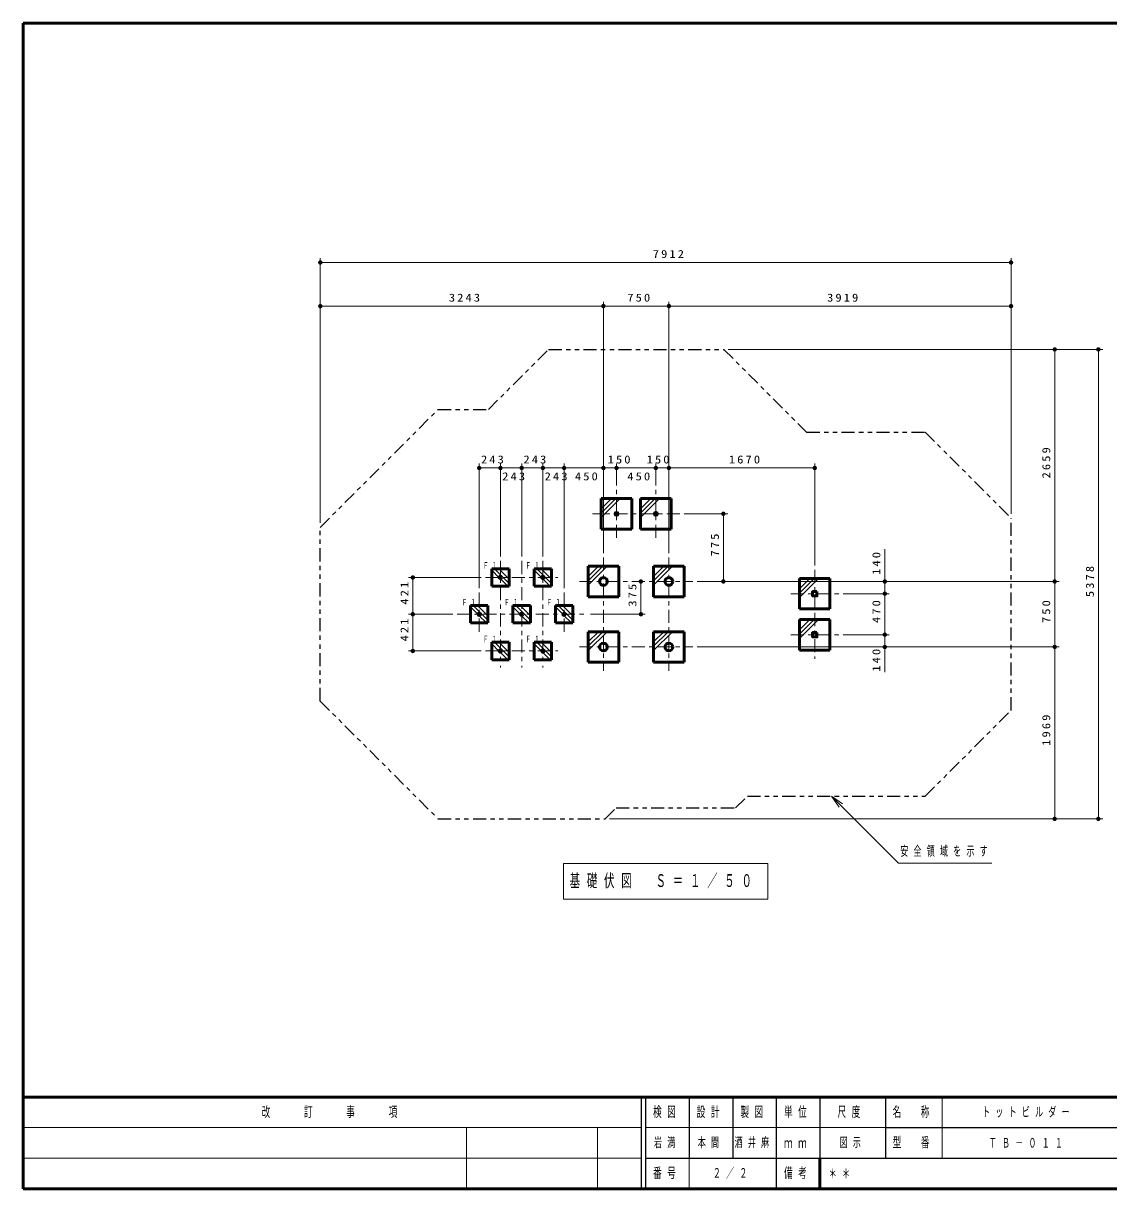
# Model space of a CAD drawing. Units: millimetres on the paper, scale 1:50. Extents: x -385 to 0, y -297 to 267.
# Drawn here: x -385 to -136.4, y -297 to -30 of the extents above; entities that cross this region are included whole.
import ezdxf

# ---------------------------------------------------------------- set-up
doc = ezdxf.new("R2010")
doc.units = ezdxf.units.MM
doc.linetypes.add('USER2', pattern=[6, 3, -1, 1, -1])
doc.linetypes.add('USER3', pattern=[8, 3, -1, 1, -1, 1, -1])
doc.layers.add('1_50', color=140, linetype='Continuous', lineweight=50)
doc.layers.add('LY_6', color=7, linetype='Continuous', lineweight=13)
doc.layers.add('LY_7', color=7, linetype='Continuous')
doc.styles.add('ＭＳ ゴシック', font='')
doc.styles.get('ＭＳ ゴシック').set_extended_font_data('MS Gothic')

# ---------------------------------------------------------------- blocks, each defined once
blk = doc.blocks.new('filled_dot')
at = {"color": 0, "linetype": 'Continuous', "lineweight": -2, "const_width": 1.25}
blk.add_lwpolyline([(-0.625, 0, 1), (0.625, 0, 1)], format="xyb", close=True, dxfattribs=at)

msp = doc.modelspace()

# ---------------------------------------------------------------- linework, layer by layer
at = {"layer": '1_50', "color": 7, "lineweight": 13}
for p, q in [((-316.971, -93.798), (-316.971, -83.798)), ((-316.971, -84.798), (-158.728, -84.798)), ((-158.728, -93.798), (-158.728, -83.798)), ((-316.971, -144.479), (-316.971, -93.798)), ((-316.971, -94.798), (-252.108, -94.798)), ((-252.108, -151.383), (-252.108, -93.798)), ((-252.108, -94.798), (-237.108, -94.798)), ((-237.108, -151.383), (-237.108, -93.798)), ((-237.108, -94.798), (-158.728, -94.798)), ((-158.728, -142.349), (-158.728, -93.798)), ((-223.543, -104.706), (-147.728, -104.706)), ((-148.728, -104.706), (-148.728, -157.883)), ((-147.728, -104.706), (-137.728, -104.706)), ((-138.728, -104.706), (-138.728, -212.271)), ((-280.563, -159.383), (-280.563, -130.878)), ((-280.563, -131.878), (-275.699, -131.878)), ((-275.699, -152.177), (-275.699, -130.878)), ((-275.699, -152.177), (-275.699, -130.878)), ((-275.699, -131.878), (-270.835, -131.878)), ((-270.835, -152.177), (-270.835, -130.878)), ((-270.835, -152.177), (-270.835, -130.878)), ((-270.835, -131.878), (-265.972, -131.878)), ((-265.972, -152.177), (-265.972, -130.878)), ((-265.972, -152.177), (-265.972, -130.878)), ((-265.972, -131.878), (-261.108, -131.878)), ((-261.108, -159.383), (-261.108, -130.878)), ((-261.108, -159.383), (-261.108, -130.878)), ((-261.108, -131.878), (-252.108, -131.878)), ((-252.108, -151.383), (-252.108, -130.878)), ((-252.108, -131.878), (-245.283, -131.878)), ((-249.108, -135.873), (-249.108, -130.878)), ((-249.108, -131.878), (-240.108, -131.878)), ((-240.108, -135.873), (-240.108, -130.878)), ((-240.108, -131.878), (-237.108, -131.878)), ((-237.108, -131.878), (-203.708, -131.878)), ((-203.708, -154.183), (-203.708, -130.878)), ((-252.608, -143.217), (-248.264, -138.873)), ((-252.608, -142.227), (-249.254, -138.873)), ((-252.608, -141.237), (-250.244, -138.873)), ((-243.608, -143.217), (-239.264, -138.873)), ((-243.608, -142.227), (-240.254, -138.873)), ((-243.608, -141.237), (-241.244, -138.873)), ((-233.608, -142.373), (-223.628, -142.373)), ((-224.628, -142.373), (-224.628, -157.883)), ((-187.649, -150.515), (-187.649, -160.683)), ((-255.608, -158.727), (-251.264, -154.383)), ((-255.608, -157.737), (-252.254, -154.383)), ((-255.608, -156.747), (-253.244, -154.383)), ((-240.608, -158.727), (-236.264, -154.383)), ((-240.608, -157.737), (-237.254, -154.383)), ((-240.608, -156.747), (-238.244, -154.383)), ((-280.123, -156.959), (-296.774, -156.959)), ((-295.774, -165.383), (-295.774, -156.959)), ((-275.957, -157.045), (-277.699, -155.303)), ((-273.699, -158.313), (-277.053, -154.959)), ((-273.699, -157.323), (-276.063, -154.959)), ((-274.043, -158.959), (-275.785, -157.217)), ((-266.23, -157.045), (-267.972, -155.303)), ((-263.972, -158.313), (-267.326, -154.959)), ((-263.972, -157.323), (-266.336, -154.959)), ((-264.316, -158.959), (-266.058, -157.217)), ((-207.208, -161.527), (-202.864, -157.183)), ((-207.208, -160.537), (-203.854, -157.183)), ((-207.208, -159.547), (-204.844, -157.183)), ((-243.528, -165.383), (-243.528, -157.883)), ((-230.608, -157.883), (-147.728, -157.883)), ((-148.728, -157.883), (-148.728, -172.883)), ((-197.208, -160.683), (-186.649, -160.683)), ((-187.649, -160.683), (-187.649, -170.083)), ((-286.623, -165.383), (-296.774, -165.383)), ((-286.623, -165.383), (-296.774, -165.383)), ((-295.774, -173.807), (-295.774, -165.383)), ((-280.821, -165.469), (-282.563, -163.727)), ((-278.563, -166.737), (-281.917, -163.383)), ((-278.563, -165.747), (-280.927, -163.383)), ((-271.094, -165.469), (-272.835, -163.727)), ((-268.835, -166.737), (-272.189, -163.383)), ((-268.835, -165.747), (-271.199, -163.383)), ((-261.366, -165.469), (-263.108, -163.727)), ((-259.108, -166.737), (-262.462, -163.383)), ((-259.108, -165.747), (-261.472, -163.383)), ((-255.048, -165.383), (-242.528, -165.383)), ((-278.907, -167.383), (-280.648, -165.641)), ((-269.179, -167.383), (-270.921, -165.641)), ((-259.452, -167.383), (-261.194, -165.641)), ((-207.208, -170.927), (-202.864, -166.583)), ((-207.208, -169.937), (-203.854, -166.583)), ((-207.208, -168.947), (-204.844, -166.583)), ((-255.608, -173.727), (-251.264, -169.383)), ((-255.608, -172.737), (-252.254, -169.383)), ((-255.608, -171.747), (-253.244, -169.383)), ((-240.608, -173.727), (-236.264, -169.383)), ((-240.608, -172.737), (-237.254, -169.383)), ((-240.608, -171.747), (-238.244, -169.383)), ((-197.208, -170.083), (-186.649, -170.083)), ((-187.649, -170.083), (-187.649, -178.692)), ((-275.957, -173.893), (-277.699, -172.151)), ((-273.699, -175.161), (-277.053, -171.807)), ((-273.699, -174.171), (-276.063, -171.807)), ((-266.23, -173.893), (-267.972, -172.151)), ((-263.972, -175.161), (-267.326, -171.807)), ((-263.972, -174.171), (-266.336, -171.807)), ((-230.608, -172.883), (-147.728, -172.883)), ((-148.728, -172.883), (-148.728, -212.271)), ((-280.123, -173.807), (-296.774, -173.807)), ((-274.043, -175.807), (-275.785, -174.065)), ((-264.316, -175.807), (-266.058, -174.065)), ((-199.841, -207.083), (-197.719, -209.204)), ((-199.841, -207.083), (-197.366, -208.851)), ((-198.073, -209.558), (-199.841, -207.083)), ((-250.684, -212.271), (-147.728, -212.271)), ((-147.728, -212.271), (-137.728, -212.271)), ((-214.45, -222.511), (-261.25, -222.511)), ((-261.25, -222.511), (-261.25, -230.644)), ((-214.45, -230.644), (-214.45, -222.511)), ((-261.25, -230.644), (-214.45, -230.644))]:
    msp.add_line(p, q, dxfattribs=at)
at = {"layer": '1_50', "color": 2, "linetype": 'USER3', "lineweight": 25}
for p, q in [((-278.462, -118.495), (-264.673, -104.706)), ((-264.673, -104.706), (-224.543, -104.706)), ((-224.543, -104.706), (-205.567, -123.683)), ((-316.971, -145.479), (-289.986, -118.495)), ((-289.986, -118.495), (-278.462, -118.495)), ((-205.567, -123.683), (-178.394, -123.683)), ((-178.394, -123.683), (-158.728, -143.349)), ((-158.728, -187.417), (-158.728, -143.349)), ((-316.971, -185.286), (-316.971, -145.479)), ((-316.971, -185.286), (-289.986, -212.271)), ((-178.394, -207.083), (-158.728, -187.417)), ((-221.828, -209.774), (-219.137, -207.083)), ((-219.137, -207.083), (-178.394, -207.083)), ((-251.684, -212.271), (-249.187, -209.774)), ((-249.187, -209.774), (-221.828, -209.774)), ((-289.986, -212.271), (-251.684, -212.271))]:
    msp.add_line(p, q, dxfattribs=at)
at = {"layer": '1_50', "color": 7, "linetype": 'USER2', "lineweight": 13}
for p, q in [((-249.108, -147.873), (-249.108, -136.873)), ((-240.108, -147.873), (-240.108, -136.873)), ((-234.608, -142.373), (-254.608, -142.373)), ((-275.699, -153.177), (-275.699, -177.588)), ((-270.835, -153.177), (-270.835, -177.588)), ((-265.972, -153.177), (-265.972, -177.588)), ((-252.108, -152.383), (-252.108, -178.383)), ((-237.108, -152.383), (-237.108, -178.383)), ((-279.123, -156.959), (-262.548, -156.959)), ((-203.708, -155.183), (-203.708, -165.683)), ((-257.608, -157.883), (-231.608, -157.883)), ((-280.563, -160.383), (-280.563, -170.383)), ((-261.108, -160.383), (-261.108, -170.383)), ((-209.208, -160.683), (-198.208, -160.683)), ((-285.623, -165.383), (-256.048, -165.383)), ((-203.708, -165.083), (-203.708, -175.583)), ((-209.208, -170.083), (-198.208, -170.083)), ((-257.608, -172.883), (-231.608, -172.883)), ((-279.123, -173.807), (-262.548, -173.807))]:
    msp.add_line(p, q, dxfattribs=at)
at = {"layer": '1_50'}
for p, q in [((-245.608, -138.873), (-252.608, -138.873)), ((-252.608, -138.873), (-252.608, -145.873)), ((-245.608, -145.873), (-245.608, -138.873)), ((-236.608, -138.873), (-243.608, -138.873)), ((-243.608, -138.873), (-243.608, -145.873)), ((-236.608, -145.873), (-236.608, -138.873)), ((-252.608, -145.873), (-245.608, -145.873)), ((-243.608, -145.873), (-236.608, -145.873)), ((-248.608, -154.383), (-255.608, -154.383)), ((-255.608, -154.383), (-255.608, -161.383)), ((-248.608, -161.383), (-248.608, -154.383)), ((-233.608, -154.383), (-240.608, -154.383)), ((-240.608, -154.383), (-240.608, -161.383)), ((-233.608, -161.383), (-233.608, -154.383)), ((-277.699, -158.959), (-277.699, -154.959)), ((-277.699, -154.959), (-273.699, -154.959)), ((-273.699, -154.959), (-273.699, -158.959)), ((-267.972, -158.959), (-267.972, -154.959)), ((-267.972, -154.959), (-263.972, -154.959)), ((-263.972, -154.959), (-263.972, -158.959)), ((-200.208, -157.183), (-207.208, -157.183)), ((-207.208, -157.183), (-207.208, -164.183)), ((-200.208, -164.183), (-200.208, -157.183)), ((-273.699, -158.959), (-277.699, -158.959)), ((-263.972, -158.959), (-267.972, -158.959)), ((-255.608, -161.383), (-248.608, -161.383)), ((-240.608, -161.383), (-233.608, -161.383)), ((-282.563, -167.383), (-282.563, -163.383)), ((-282.563, -163.383), (-278.563, -163.383)), ((-278.563, -163.383), (-278.563, -167.383)), ((-272.835, -167.383), (-272.835, -163.383)), ((-272.835, -163.383), (-268.835, -163.383)), ((-268.835, -163.383), (-268.835, -167.383)), ((-263.108, -167.383), (-263.108, -163.383)), ((-263.108, -163.383), (-259.108, -163.383)), ((-259.108, -163.383), (-259.108, -167.383)), ((-207.208, -164.183), (-200.208, -164.183)), ((-278.563, -167.383), (-282.563, -167.383)), ((-268.835, -167.383), (-272.835, -167.383)), ((-259.108, -167.383), (-263.108, -167.383)), ((-200.208, -166.583), (-207.208, -166.583)), ((-207.208, -166.583), (-207.208, -173.583)), ((-200.208, -173.583), (-200.208, -166.583)), ((-248.608, -169.383), (-255.608, -169.383)), ((-255.608, -169.383), (-255.608, -176.383)), ((-248.608, -176.383), (-248.608, -169.383)), ((-233.608, -169.383), (-240.608, -169.383)), ((-240.608, -169.383), (-240.608, -176.383)), ((-233.608, -176.383), (-233.608, -169.383)), ((-277.699, -175.807), (-277.699, -171.807)), ((-277.699, -171.807), (-273.699, -171.807)), ((-273.699, -171.807), (-273.699, -175.807)), ((-267.972, -175.807), (-267.972, -171.807)), ((-267.972, -171.807), (-263.972, -171.807)), ((-263.972, -171.807), (-263.972, -175.807)), ((-273.699, -175.807), (-277.699, -175.807)), ((-263.972, -175.807), (-267.972, -175.807)), ((-207.208, -173.583), (-200.208, -173.583)), ((-255.608, -176.383), (-248.608, -176.383)), ((-240.608, -176.383), (-233.608, -176.383))]:
    msp.add_line(p, q, dxfattribs=at)
for points in [[(-203.208, -160.183), (-203.208, -161.183), (-204.208, -161.183), (-204.208, -160.183)], [(-203.208, -169.583), (-203.208, -170.583), (-204.208, -170.583), (-204.208, -169.583)]]:
    msp.add_lwpolyline(points, close=True, dxfattribs=at)
at = {"layer": '1_50', "color": 7, "lineweight": 13}
msp.add_lwpolyline([(-199.841, -207.083), (-184.531, -222.392), (-163.109, -222.392)], dxfattribs=at)
at = {"layer": '1_50'}
for centre, radius in [((-249.108, -142.373), 0.34), ((-240.108, -142.373), 0.34), ((-275.699, -156.959), 0.272), ((-265.972, -156.959), 0.272), ((-252.108, -157.883), 0.891), ((-237.108, -157.883), 0.891), ((-280.563, -165.383), 0.272), ((-270.835, -165.383), 0.272), ((-261.108, -165.383), 0.272), ((-275.699, -173.807), 0.272), ((-265.972, -173.807), 0.272), ((-252.108, -172.883), 0.891), ((-237.108, -172.883), 0.891)]:
    msp.add_circle(centre, radius, dxfattribs=at)
at = {"layer": 'LY_6', "lineweight": 50}
for p, q in [((0, -30), (-385, -30)), ((-385, -30), (-385, -297)), ((-385, -276), (0, -276)), ((-385, -297), (0, -297))]:
    msp.add_line(p, q, dxfattribs=at)
at = {"layer": 'LY_6', "color": 211, "lineweight": 25}
for p, q in [((-243.5, -276), (-243.5, -297)), ((-242.5, -276), (-242.5, -297)), ((-232.5, -276), (-232.5, -290)), ((-222.5, -276), (-222.5, -290)), ((-212.5, -276), (-212.5, -297)), ((-202.5, -276), (-202.5, -290)), ((-187.5, -276), (-187.5, -290)), ((-187.5, -283), (-70, -283)), ((-242.5, -290), (0, -290))]:
    msp.add_line(p, q, dxfattribs=at)
at = {"layer": 'LY_6'}
for p, q in [((-174.5, -276), (-174.5, -290)), ((-385, -283), (-243.5, -283)), ((-283.5, -283), (-283.5, -297)), ((-253.5, -283), (-253.5, -297)), ((-242.5, -283), (-187.5, -283)), ((-385, -290), (-243.5, -290)), ((-232.5, -290), (-232.5, -297))]:
    msp.add_line(p, q, dxfattribs=at)
at = {"layer": 'LY_6', "color": 140, "lineweight": 50}
msp.add_line((-202.5, -290), (-202.5, -297), dxfattribs=at)

# ---------------------------------------------------------------- block references
at = {"layer": '1_50', "color": 7, "lineweight": 13, "xscale": 0.4, "yscale": 0.4}
for p in [(-316.971, -84.798), (-316.971, -94.798), (-252.108, -94.798), (-237.108, -94.798), (-280.563, -131.878), (-275.699, -131.878), (-270.835, -131.878), (-265.972, -131.878), (-261.108, -131.878), (-252.108, -131.878), (-249.108, -131.878), (-240.108, -131.878), (-237.108, -131.878)]:
    msp.add_blockref('filled_dot', p, dxfattribs=at)
for p, rotation in [((-158.728, -84.798), 180), ((-252.108, -94.798), 180), ((-237.108, -94.798), 180), ((-158.728, -94.798), 180), ((-148.728, -104.706), 270), ((-138.728, -104.706), 270), ((-275.699, -131.878), 180), ((-270.835, -131.878), 180), ((-265.972, -131.878), 180), ((-261.108, -131.878), 180), ((-252.108, -131.878), 180), ((-249.108, -131.878), 180), ((-240.108, -131.878), 180), ((-237.108, -131.878), 180), ((-203.708, -131.878), 180), ((-224.628, -142.373), 270), ((-295.774, -156.959), 270), ((-243.528, -157.883), 270), ((-224.628, -157.883), 90), ((-187.649, -157.883), 270), ((-148.728, -157.883), 90), ((-148.728, -157.883), 270), ((-187.649, -160.683), 270), ((-187.649, -160.683), 90), ((-295.774, -165.383), 270), ((-295.774, -165.383), 90), ((-243.528, -165.383), 90), ((-187.649, -170.083), 270), ((-187.649, -170.083), 90), ((-295.774, -173.807), 90), ((-187.649, -172.883), 90), ((-148.728, -172.883), 270), ((-148.728, -172.883), 90), ((-148.728, -212.271), 90), ((-138.728, -212.271), 90)]:
    msp.add_blockref('filled_dot', p, dxfattribs=dict(at, rotation=rotation))

# ---------------------------------------------------------------- texts
at = {"layer": '1_50', "color": 7, "style": 'ＭＳ ゴシック'}
for s, insert, char_height, attachment_point in [('\\T1.33;\\W1.15;7912', (-236.994, -83.798), 1.833, 8), ('\\T1.33;\\W1.15;3243', (-283.706, -93.798), 1.833, 8), ('\\T1.33;\\W1.15;750', (-243.778, -93.798), 1.833, 8), ('\\T1.33;\\W1.15;3919', (-197.063, -93.798), 1.833, 8), ('\\T1.33;\\W1.15;243', (-277.298, -130.878), 1.833, 8), ('\\T1.33;\\W1.15;243', (-267.57, -130.878), 1.833, 8), ('\\T1.33;\\W1.15;150', (-248.283, -130.878), 1.833, 8), ('\\T1.33;\\W1.15;150', (-239.348, -130.878), 1.833, 8), ('\\T1.33;\\W1.15;1670', (-219.562, -130.878), 1.833, 8), ('\\T1.33;\\W1.15;243', (-272.434, -132.878), 1.833, 2), ('\\T1.33;\\W1.15;243', (-262.707, -132.878), 1.833, 2), ('\\T1.33;\\W1.15;450', (-255.778, -132.878), 1.833, 2), ('\\T1.33;\\W1.15;450', (-243.778, -132.878), 1.833, 2), ('\\T1.64;\\W0.6;Ｆ１', (-279.697, -154.959), 1.466, 7), ('\\T1.64;\\W0.6;Ｆ１', (-269.97, -154.959), 1.466, 7), ('\\T1.64;\\W0.6;Ｆ１', (-284.561, -163.383), 1.466, 7), ('\\T1.64;\\W0.6;Ｆ１', (-274.834, -163.383), 1.466, 7), ('\\T1.64;\\W0.6;Ｆ１', (-265.107, -163.383), 1.466, 7), ('\\T1.64;\\W0.6;Ｆ１', (-279.697, -171.807), 1.466, 7), ('\\T1.64;\\W0.6;Ｆ１', (-269.97, -171.807), 1.466, 7), ('\\T1.64;\\W0.6;安全領域を示す', (-184.109, -219.742), 2.199, 4), ('\\T1.64;\\W0.6;基礎伏図\u3000Ｓ＝１／５０', (-259.85, -226.578), 2.933, 4)]:
    msp.add_mtext(s, dxfattribs=dict(at, insert=insert, char_height=char_height, attachment_point=attachment_point))
at = {"layer": '1_50', "color": 7, "char_height": 1.833, "attachment_point": 8, "rotation": 90, "style": 'ＭＳ ゴシック'}
for s, insert in [('\\T1.33;\\W1.15;2659', (-149.728, -130.461)), ('\\T1.33;\\W1.15;775', (-225.628, -149.294)), ('\\T1.33;\\W1.15;140', (-188.649, -153.515)), ('\\T1.33;\\W1.15;5378', (-139.728, -157.655)), ('\\T1.33;\\W1.15;421', (-296.774, -160.337)), ('\\T1.33;\\W1.15;375', (-244.528, -160.799)), ('\\T1.33;\\W1.15;470', (-188.649, -164.552)), ('\\T1.33;\\W1.15;750', (-149.728, -164.552)), ('\\T1.33;\\W1.15;421', (-296.774, -168.761)), ('\\T1.33;\\W1.15;140', (-188.649, -175.692)), ('\\T1.33;\\W1.15;1969', (-149.728, -191.721))]:
    msp.add_mtext(s, dxfattribs=dict(at, insert=insert))
at = {"layer": 'LY_6', "color": 4, "char_height": 2.346, "attachment_point": 5, "style": 'ＭＳ ゴシック'}
for s, insert in [('\\T1.64;\\W0.6;改\u3000\u3000訂\u3000\u3000事\u3000\u3000項', (-314.25, -279.5)), ('\\T1.64;\\W0.6;検図', (-237.5, -279.5)), ('\\T1.64;\\W0.6;設計', (-227.5, -279.5)), ('\\T1.64;\\W0.6;製図', (-217.5, -279.5)), ('\\T1.64;\\W0.6;単位', (-207.5, -279.5)), ('\\T1.64;\\W0.6;尺度', (-195.25, -279.5)), ('\\T1.64;\\W0.6;名\u3000称', (-181, -279.5)), ('\\T1.64;\\W0.6;型\u3000番', (-181, -286.5)), ('\\T1.64;\\W0.6;ｍｍ', (-207.5, -286.5)), ('\\T1.64;\\W0.6;番号', (-237.5, -293.5)), ('\\T1.64;\\W0.6;備考', (-207.5, -293.5))]:
    msp.add_mtext(s, dxfattribs=dict(at, insert=insert))
at = {"layer": 'LY_7', "char_height": 2.199, "style": 'ＭＳ ゴシック'}
for s, insert, attachment_point in [('\\T1.64;\\W0.6;トットビルダー', (-154.75, -279.5), 5), ('\\T1.64;\\W0.6;岩満', (-237.5, -286.5), 5), ('\\T1.64;\\W0.6;本間', (-230.5, -286.5), 4), ('\\T1.64;\\W0.6;酒井麻', (-217.5, -286.5), 5), ('\\T1.64;\\W0.6;図示', (-198, -286.5), 4), ('\\T1.64;\\W0.6;ＴＢ－０１１', (-154.75, -286.5), 5), ('\\T1.64;\\W0.6;２／２', (-222.5, -293.5), 5), ('\\T1.64;\\W0.6;＊＊', (-200.5, -293.5), 4)]:
    msp.add_mtext(s, dxfattribs=dict(at, insert=insert, attachment_point=attachment_point))

doc.saveas('drawing.dxf')
